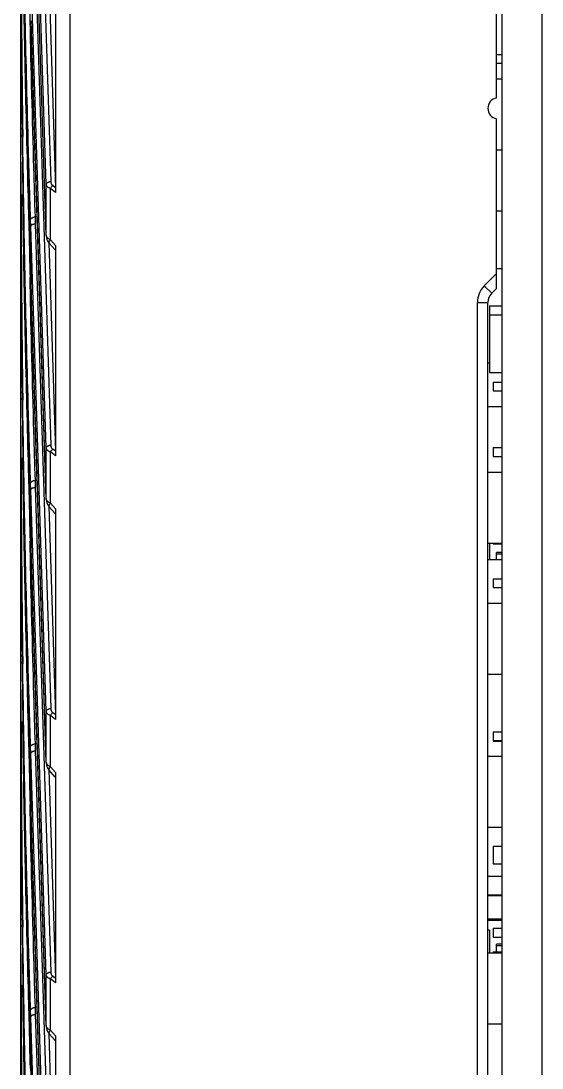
# Model space of a CAD drawing. Header units: millimetres. Extents: x 3299 to 14264, y 1863 to 5555.
# Drawn here: x 3529.7 to 3559.5, y 2615.4 to 2675.3 of the extents above; entities that cross this region are included whole.
import ezdxf

# ---------------------------------------------------------------- set-up
doc = ezdxf.new("R2010")
doc.units = ezdxf.units.MM

msp = doc.modelspace()

# ---------------------------------------------------------------- linework, layer by layer
at = {"color": 7, "linetype": 'Continuous'}
for p, q in [((3557.16785, 2839.02311), (3557.16785, 2501.52311)), ((3559.46785, 2501.52311), (3559.46785, 2839.02311)), ((3529.66785, 2506.47879), (3529.66785, 2834.06743)), ((3532.46785, 2803.5674), (3532.46785, 2536.97882)), ((3531.11337, 2665.92805), (3530.22992, 2693.66277)), ((3531.38685, 2666.08804), (3530.5034, 2693.82275)), ((3531.11315, 2663.01013), (3530.24232, 2690.34874)), ((3531.11337, 2663.0197), (3530.24254, 2690.3583)), ((3529.66792, 2680.42416), (3529.73289, 2668.80575)), ((3556.86785, 2670.86472), (3556.86785, 2680.57311)), ((3531.11337, 2650.85266), (3530.22992, 2678.58738)), ((3531.38685, 2651.01265), (3530.5034, 2678.74736)), ((3531.25845, 2677.66168), (3531.63863, 2665.72636)), ((3531.64288, 2677.50777), (3531.64288, 2665.46072)), ((3530.19475, 2675.27227), (3530.18635, 2675.66864)), ((3531.11315, 2647.93474), (3530.24232, 2675.27336)), ((3531.11337, 2647.94431), (3530.24254, 2675.28291)), ((3556.86785, 2673.36212), (3557.16785, 2673.36212)), ((3556.86785, 2672.85412), (3557.16785, 2672.85412)), ((3556.86785, 2671.96512), (3557.16785, 2671.96512)), ((3556.86785, 2659.97311), (3556.86785, 2669.6815)), ((3529.67452, 2665.34878), (3529.66785, 2668.65298)), ((3529.67166, 2665.74454), (3529.66785, 2668.65298)), ((3556.86785, 2667.90112), (3557.16785, 2667.90112)), ((3531.11337, 2663.0197), (3531.11337, 2665.92805)), ((3531.63863, 2665.72636), (3531.48303, 2665.84955)), ((3529.66792, 2665.34888), (3529.66785, 2665.74454)), ((3529.66792, 2665.34877), (3529.73289, 2653.73036)), ((3529.67277, 2665.34878), (3529.67166, 2665.74454)), ((3531.35382, 2662.75251), (3531.35382, 2665.68957)), ((3531.64288, 2665.46072), (3531.35382, 2665.68957)), ((3530.59851, 2664.09126), (3530.49095, 2664.06519)), ((3530.5034, 2663.67197), (3530.49095, 2664.06519)), ((3556.86785, 2664.40571), (3557.16785, 2664.40571)), ((3530.22992, 2663.51199), (3530.21746, 2663.90521)), ((3531.11337, 2635.77728), (3530.22992, 2663.51199)), ((3530.22992, 2660.60365), (3530.22992, 2663.51199)), ((3531.38685, 2635.93726), (3530.5034, 2663.67197)), ((3531.11315, 2663.01015), (3531.11337, 2663.0197)), ((3531.25845, 2662.5863), (3531.63863, 2650.65098)), ((3531.63175, 2662.16911), (3531.28651, 2662.55146)), ((3531.64288, 2662.43238), (3531.35382, 2662.75251)), ((3531.64288, 2662.43238), (3531.64288, 2650.38534)), ((3556.86785, 2661.10371), (3557.16785, 2661.10371)), ((3530.19475, 2660.19688), (3530.18635, 2660.59325)), ((3530.2297, 2660.5941), (3530.22992, 2660.60365)), ((3530.2297, 2660.5941), (3530.24232, 2660.19797)), ((3530.23022, 2660.59411), (3530.22992, 2660.60365)), ((3530.23022, 2660.59411), (3530.22992, 2660.60365)), ((3530.24254, 2660.20752), (3530.23022, 2660.59411)), ((3556.16326, 2660.11704), (3556.86785, 2660.82164)), ((3530.24232, 2660.19797), (3530.24254, 2660.20752)), ((3531.11315, 2632.85935), (3530.24232, 2660.19797)), ((3531.11337, 2632.86892), (3530.24254, 2660.20752)), ((3556.16326, 2660.11704), (3556.58752, 2659.69278)), ((3556.58752, 2659.69278), (3556.86785, 2659.97311)), ((3555.76785, 2659.16245), (3556.36785, 2659.16245)), ((3555.76785, 2602.20449), (3555.76785, 2659.16245)), ((3556.36785, 2600.40112), (3556.36785, 2659.16245)), ((3556.46785, 2658.97003), (3557.16785, 2658.97003)), ((3556.46785, 2658.97003), (3556.46785, 2655.16003)), ((3556.46785, 2658.46203), (3557.16785, 2658.46203)), ((3556.36785, 2655.71512), (3556.46785, 2655.71512)), ((3556.46785, 2655.16003), (3557.16785, 2655.16003)), ((3556.66785, 2654.61212), (3557.16785, 2654.61212)), ((3556.66785, 2654.61212), (3556.66785, 2654.10412)), ((3556.66785, 2654.10412), (3557.16785, 2654.10412)), ((3529.67452, 2650.2734), (3529.66785, 2653.57759)), ((3529.67166, 2650.66916), (3529.66785, 2653.57759)), ((3556.36785, 2653.21512), (3557.16785, 2653.21512)), ((3531.11337, 2647.94431), (3531.11337, 2650.85266)), ((3556.66785, 2650.86212), (3557.16785, 2650.86212)), ((3556.66785, 2650.86212), (3556.66785, 2650.35412)), ((3529.66792, 2650.27349), (3529.66785, 2650.66915)), ((3529.66792, 2650.27338), (3529.73289, 2638.65497)), ((3529.67277, 2650.27339), (3529.67166, 2650.66916)), ((3531.35382, 2647.67712), (3531.35382, 2650.61418)), ((3531.64288, 2650.38534), (3531.35382, 2650.61418)), ((3531.63863, 2650.65098), (3531.48303, 2650.77416)), ((3556.66785, 2650.35412), (3557.16785, 2650.35412)), ((3556.36785, 2649.46512), (3557.16785, 2649.46512)), ((3530.22992, 2648.4366), (3530.21746, 2648.82982)), ((3530.59851, 2649.01587), (3530.49095, 2648.98981)), ((3530.5034, 2648.59659), (3530.49095, 2648.98981)), ((3531.38685, 2620.86187), (3530.5034, 2648.59659)), ((3531.11337, 2620.70189), (3530.22992, 2648.4366)), ((3530.22992, 2645.52826), (3530.22992, 2648.4366)), ((3531.11315, 2647.93476), (3531.11337, 2647.94431)), ((3531.25845, 2647.51091), (3531.63863, 2635.57559)), ((3531.63175, 2647.09373), (3531.28651, 2647.47607)), ((3531.64288, 2647.35699), (3531.35382, 2647.67712)), ((3531.64288, 2647.35699), (3531.64288, 2635.30995)), ((3530.19475, 2645.1215), (3530.18635, 2645.51786)), ((3530.2297, 2645.51871), (3530.22992, 2645.52826)), ((3530.2297, 2645.51871), (3530.24232, 2645.12258)), ((3530.23022, 2645.51873), (3530.22992, 2645.52826)), ((3530.23022, 2645.51873), (3530.22992, 2645.52826)), ((3530.24254, 2645.13213), (3530.23022, 2645.51873)), ((3530.24232, 2645.12258), (3530.24254, 2645.13213)), ((3531.11315, 2617.78397), (3530.24232, 2645.12258)), ((3531.11337, 2617.79353), (3530.24254, 2645.13213)), ((3556.36785, 2645.40112), (3557.16785, 2645.40112)), ((3556.46785, 2645.40112), (3556.46785, 2644.46512)), ((3556.66785, 2645.40112), (3556.66785, 2645.35412)), ((3556.66785, 2645.35412), (3557.16785, 2645.35412)), ((3557.16785, 2644.86189), (3556.86785, 2644.86189)), ((3556.86785, 2644.46512), (3556.86785, 2644.86189)), ((3556.36785, 2644.46512), (3557.16785, 2644.46512)), ((3557.16785, 2644.76189), (3556.86785, 2644.76189)), ((3556.66785, 2643.36212), (3557.16785, 2643.36212)), ((3556.66785, 2643.36212), (3556.66785, 2642.85412)), ((3556.66785, 2642.85412), (3557.16785, 2642.85412)), ((3556.36785, 2641.96512), (3557.16785, 2641.96512)), ((3529.67452, 2635.19801), (3529.66785, 2638.5022)), ((3529.67166, 2635.59377), (3529.66785, 2638.5022)), ((3556.36785, 2637.90112), (3557.16785, 2637.90112)), ((3529.66792, 2635.1981), (3529.66785, 2635.59376)), ((3529.67277, 2635.198), (3529.67166, 2635.59377)), ((3531.11337, 2632.86892), (3531.11337, 2635.77728)), ((3531.64288, 2635.30995), (3531.35382, 2635.53879)), ((3531.35382, 2632.60174), (3531.35382, 2635.53879)), ((3531.63863, 2635.57559), (3531.48303, 2635.69877)), ((3529.66792, 2635.19799), (3529.73289, 2623.57958)), ((3556.66785, 2634.61212), (3557.16785, 2634.61212)), ((3556.66785, 2634.61212), (3556.66785, 2634.0782)), ((3556.66785, 2634.10412), (3557.16785, 2634.10412)), ((3530.22992, 2633.36122), (3530.21746, 2633.75444)), ((3530.59851, 2633.94048), (3530.49095, 2633.91442)), ((3530.5034, 2633.5212), (3530.49095, 2633.91442)), ((3531.38685, 2605.78648), (3530.5034, 2633.5212)), ((3556.66785, 2634.0782), (3557.16785, 2634.0782)), ((3531.11337, 2605.6265), (3530.22992, 2633.36122)), ((3530.22992, 2630.45287), (3530.22992, 2633.36122)), ((3556.36785, 2633.21512), (3557.16785, 2633.21512)), ((3531.11315, 2632.85937), (3531.11337, 2632.86892)), ((3531.25845, 2632.43552), (3531.63863, 2620.5002)), ((3531.63175, 2632.01834), (3531.28651, 2632.40069)), ((3531.64288, 2632.28161), (3531.35382, 2632.60174)), ((3531.64288, 2632.28161), (3531.64288, 2620.23456)), ((3530.19475, 2630.04611), (3530.18635, 2630.44248)), ((3530.2297, 2630.44332), (3530.22992, 2630.45287)), ((3530.2297, 2630.44332), (3530.24232, 2630.04719)), ((3530.23022, 2630.44334), (3530.22992, 2630.45287)), ((3530.23022, 2630.44334), (3530.22992, 2630.45287)), ((3530.24254, 2630.05674), (3530.23022, 2630.44334)), ((3530.24232, 2630.04719), (3530.24254, 2630.05674)), ((3531.11315, 2602.70858), (3530.24232, 2630.04719)), ((3531.11337, 2602.71814), (3530.24254, 2630.05674)), ((3556.36785, 2629.15112), (3557.16785, 2629.15112)), ((3556.66785, 2628.06775), (3557.16785, 2628.06775)), ((3556.66785, 2628.06775), (3556.66785, 2627.05175)), ((3556.66785, 2627.05175), (3557.16785, 2627.05175)), ((3556.36785, 2626.34092), (3557.16785, 2626.34092)), ((3557.16785, 2625.26093), (3556.36785, 2625.26093)), ((3556.36785, 2625.23164), (3557.16785, 2625.23164)), ((3529.67452, 2620.12262), (3529.66785, 2623.42682)), ((3529.67166, 2620.51838), (3529.66785, 2623.42682)), ((3557.16785, 2623.89022), (3556.36785, 2623.89022)), ((3556.36785, 2623.81951), (3557.16785, 2623.81951)), ((3556.66785, 2623.3621), (3557.16785, 2623.3621)), ((3556.66785, 2623.3621), (3556.66785, 2622.8541)), ((3556.46785, 2623.26093), (3556.36785, 2623.26093)), ((3556.46785, 2623.26093), (3556.46785, 2621.9651)), ((3556.66785, 2622.8541), (3557.16785, 2622.8541)), ((3557.16785, 2622.46093), (3556.86785, 2622.46093)), ((3556.86785, 2622.01711), (3556.86785, 2622.46093)), ((3557.16785, 2622.36093), (3556.86785, 2622.36093)), ((3556.36785, 2621.9651), (3557.16785, 2621.9651)), ((3556.66785, 2622.01711), (3557.16785, 2622.01711)), ((3556.66785, 2622.01711), (3556.66785, 2621.9651)), ((3529.66792, 2620.12271), (3529.66785, 2620.51837)), ((3529.67277, 2620.12262), (3529.67166, 2620.51838)), ((3531.11337, 2617.79353), (3531.11337, 2620.70189)), ((3531.64288, 2620.23456), (3531.35382, 2620.4634)), ((3531.35382, 2617.52635), (3531.35382, 2620.4634)), ((3531.63863, 2620.5002), (3531.48303, 2620.62339)), ((3529.66792, 2620.12261), (3529.73289, 2608.50419)), ((3530.22992, 2618.28583), (3530.21746, 2618.67905)), ((3530.59851, 2618.8651), (3530.49095, 2618.83903)), ((3530.5034, 2618.44581), (3530.49095, 2618.83903)), ((3531.11337, 2590.55111), (3530.22992, 2618.28583)), ((3530.22992, 2615.37748), (3530.22992, 2618.28583)), ((3531.38685, 2590.7111), (3530.5034, 2618.44581)), ((3531.11315, 2617.78398), (3531.11337, 2617.79353)), ((3531.25845, 2617.36013), (3531.63863, 2605.42481)), ((3531.63175, 2616.94295), (3531.28651, 2617.3253)), ((3531.64288, 2617.20622), (3531.35382, 2617.52635)), ((3556.36785, 2617.9011), (3557.16785, 2617.9011)), ((3531.64288, 2617.20622), (3531.64288, 2605.15917)), ((3530.2297, 2615.36793), (3530.22992, 2615.37748)), ((3530.2297, 2615.36793), (3530.24232, 2614.97181)), ((3530.23022, 2615.36795), (3530.22992, 2615.37748)), ((3530.23022, 2615.36795), (3530.22992, 2615.37748)), ((3530.24254, 2614.98136), (3530.23022, 2615.36795))]:
    msp.add_line(p, q, dxfattribs=at)
for points in [[(3529.73289, 2683.88113), (3529.92107, 2672.19234), (3530.2297, 2660.5941)], [(3529.73289, 2668.80575), (3529.92107, 2657.11695), (3530.2297, 2645.51871)], [(3531.11315, 2663.01013), (3531.11467, 2662.98013), (3531.12935, 2662.87354), (3531.15655, 2662.77523), (3531.19528, 2662.68476), (3531.24547, 2662.60241), (3531.28653, 2662.55144)], [(3529.73289, 2653.73036), (3529.92107, 2642.04156), (3530.2297, 2630.44332)], [(3531.11315, 2647.93474), (3531.11467, 2647.90475), (3531.12935, 2647.79815), (3531.15655, 2647.69984), (3531.19528, 2647.60938), (3531.24547, 2647.52702), (3531.28653, 2647.47605)], [(3529.73289, 2638.65497), (3529.92107, 2626.96618), (3530.2297, 2615.36793)], [(3531.11315, 2632.85935), (3531.11467, 2632.82936), (3531.12935, 2632.72276), (3531.15655, 2632.62446), (3531.19528, 2632.53399), (3531.24547, 2632.45163), (3531.28653, 2632.40066)], [(3529.73289, 2623.57958), (3529.92107, 2611.89079), (3530.2297, 2600.29254)], [(3531.11315, 2617.78397), (3531.11467, 2617.75397), (3531.12935, 2617.64737), (3531.15655, 2617.54907), (3531.19528, 2617.4586), (3531.24547, 2617.37624), (3531.28653, 2617.32528)]]:
    msp.add_lwpolyline(points, dxfattribs=at)
for centre, radius, start, end in [((4638.27998, 2680.81986), 1108.61213, 180.02044554, 180.39998844), ((4638.22045, 2683.72799), 1108.5526, 180.17075901, 180.55031445), ((4638.11949, 2680.81876), 1108.45164, 180.39998949, 180.62882679), ((4637.99431, 2683.72587), 1108.32645, 180.55031698, 180.77916036), ((3556.96785, 2670.27311), 0.6, 99.5940682, 260.4059318), ((4637.93811, 2680.81679), 1108.27025, 180.62882762, 180.79962291), ((4638.52648, 2683.8785), 1108.5847, 180.9322898, 181.20355689), ((4638.27997, 2665.74448), 1108.61212, 180.02044555, 180.39998845), ((4638.22045, 2668.6526), 1108.5526, 180.17075901, 180.55031445), ((3531.31358, 2663.03562), 0.20084, 184.5467468, 187.154097), ((3557.11785, 2659.16245), 1.35, 135, 180), ((3557.11785, 2659.16245), 0.75, 135, 180), ((4638.11949, 2665.74338), 1108.45164, 180.39998949, 180.62882679), ((4637.99431, 2668.65048), 1108.32645, 180.55031698, 180.77916036), ((4637.93811, 2665.7414), 1108.27025, 180.62882762, 180.79962291), ((4638.27997, 2650.66909), 1108.61212, 180.02044555, 180.39998845), ((4638.22045, 2653.57721), 1108.5526, 180.17075901, 180.55031445), ((4638.52648, 2668.80312), 1108.5847, 180.9322898, 181.20355689), ((3531.31358, 2647.96023), 0.20084, 184.5467468, 187.154097), ((4638.11949, 2650.66799), 1108.45164, 180.39998949, 180.62882679), ((4637.99431, 2653.57509), 1108.32645, 180.55031698, 180.77916036), ((4637.93811, 2650.66601), 1108.27025, 180.62882762, 180.79962291), ((4638.52648, 2653.72773), 1108.5847, 180.9322898, 181.20355689), ((4638.27998, 2635.5937), 1108.61213, 180.02044554, 180.39998844), ((4638.22045, 2638.50183), 1108.5526, 180.17075901, 180.55031445), ((3531.31358, 2632.88484), 0.20084, 184.5467468, 187.154097), ((4638.11949, 2635.5926), 1108.45164, 180.39998949, 180.62882679), ((4637.99431, 2638.4997), 1108.32645, 180.55031698, 180.77916036), ((4637.93811, 2635.59063), 1108.27025, 180.62882762, 180.79962291), ((4638.52648, 2638.65234), 1108.5847, 180.9322898, 181.20355689), ((4638.27997, 2620.51831), 1108.61212, 180.02044555, 180.39998845), ((4638.22045, 2623.42644), 1108.5526, 180.17075901, 180.55031445), ((3531.31358, 2617.80945), 0.20084, 184.5467468, 187.154097)]:
    msp.add_arc(centre, radius, start, end, dxfattribs=at)
for points, knots in [([(3530.21746, 2663.90521), (3530.1654, 2665.55695), (3529.97199, 2672.16401), (3529.83775, 2678.77281), (3529.77034, 2683.72968)], [0, 0, 0, 0, 0.25001297, 1, 1, 1, 1]), ([(3530.22992, 2660.60365), (3530.17728, 2662.25517), (3529.98154, 2668.86138), (3529.84497, 2675.46934), (3529.77579, 2680.4256)], [0, 0, 0, 0, 0.25001305, 1, 1, 1, 1]), ([(3530.49095, 2664.06519), (3530.46153, 2664.99901), (3530.34862, 2668.73431), (3530.25462, 2672.47019), (3530.19475, 2675.27227)], [0, 0, 0, 0, 0.25000789, 1, 1, 1, 1]), ([(3529.66785, 2669.04864), (3529.66785, 2669.05754), (3529.67078, 2669.076), (3529.68345, 2669.10221), (3529.70374, 2669.12661), (3529.72095, 2669.14058), (3529.73048, 2669.14721)], [0, 0, 0, 0, 0.22034047, 0.45447707, 0.71248751, 1, 1, 1, 1]), ([(3529.66785, 2668.65298), (3529.66785, 2668.66207), (3529.67091, 2668.68094), (3529.68412, 2668.70766), (3529.70524, 2668.73246), (3529.7231, 2668.74658), (3529.733, 2668.75327)], [0, 0, 0, 0, 0.21946269, 0.45318988, 0.71150932, 1, 1, 1, 1]), ([(3530.21746, 2648.82982), (3530.1654, 2650.48156), (3529.97199, 2657.08863), (3529.83775, 2663.69742), (3529.77034, 2668.6543)], [0, 0, 0, 0, 0.25001297, 1, 1, 1, 1]), ([(3531.11337, 2665.92805), (3531.11414, 2665.93795), (3531.11941, 2665.95847), (3531.13683, 2665.98685), (3531.16298, 2666.01296), (3531.19692, 2666.03617), (3531.23762, 2666.05589), (3531.28385, 2666.07156), (3531.33415, 2666.08268), (3531.36906, 2666.0868), (3531.38685, 2666.08804)], [0, 0, 0, 0, 0.08772091, 0.18355434, 0.29117079, 0.41195035, 0.5454179, 0.68978003, 0.84241004, 1, 1, 1, 1]), ([(3531.35382, 2665.68957), (3531.33572, 2665.69536), (3531.30129, 2665.70812), (3531.25392, 2665.73201), (3531.21313, 2665.75932), (3531.17913, 2665.78942), (3531.15202, 2665.82181), (3531.13184, 2665.85599), (3531.11858, 2665.8915), (3531.11433, 2665.91593), (3531.11337, 2665.92805)], [0, 0, 0, 0, 0.15890406, 0.30634134, 0.44247156, 0.56814851, 0.68474131, 0.79409111, 0.8983563, 1, 1, 1, 1]), ([(3531.35382, 2665.68957), (3531.36238, 2665.70433), (3531.38093, 2665.73348), (3531.41203, 2665.77508), (3531.44604, 2665.81413), (3531.4705, 2665.83822), (3531.48303, 2665.84955)], [0, 0, 0, 0, 0.24801784, 0.50162104, 0.75440247, 1, 1, 1, 1]), ([(3531.48303, 2665.84955), (3531.4653, 2665.86359), (3531.44312, 2665.89003), (3531.42182, 2665.92924), (3531.40523, 2665.96983), (3531.39181, 2666.02287), (3531.38754, 2666.06631), (3531.38685, 2666.08804)], [0, 0, 0, 0, 0.2566949, 0.38208926, 0.50638538, 0.7532511, 1, 1, 1, 1]), ([(3530.22992, 2645.52826), (3530.17728, 2647.17978), (3529.98154, 2653.78599), (3529.84497, 2660.39396), (3529.77579, 2665.35021)], [0, 0, 0, 0, 0.25001305, 1, 1, 1, 1]), ([(3530.21746, 2663.90521), (3530.21822, 2663.91511), (3530.22347, 2663.93563), (3530.24088, 2663.96403), (3530.26702, 2663.99014), (3530.30097, 2664.01335), (3530.34168, 2664.03307), (3530.38791, 2664.04873), (3530.43823, 2664.05985), (3530.47316, 2664.06396), (3530.49095, 2664.06519)], [0, 0, 0, 0, 0.0877156, 0.18353187, 0.29113033, 0.4118983, 0.54536415, 0.68973523, 0.84238389, 1, 1, 1, 1]), ([(3530.22992, 2663.51199), (3530.2307, 2663.52188), (3530.23596, 2663.54241), (3530.25339, 2663.57079), (3530.27953, 2663.5969), (3530.31347, 2663.62011), (3530.35417, 2663.63983), (3530.4004, 2663.6555), (3530.4507, 2663.66661), (3530.48562, 2663.67074), (3530.5034, 2663.67197)], [0, 0, 0, 0, 0.08772091, 0.18355434, 0.29117079, 0.41195035, 0.5454179, 0.68978003, 0.84241004, 1, 1, 1, 1]), ([(3531.18909, 2662.8645), (3531.17864, 2662.87559), (3531.15973, 2662.89831), (3531.13718, 2662.93489), (3531.12162, 2662.97229), (3531.11589, 2662.99794), (3531.1143, 2663.01061)], [0, 0, 0, 0, 0.27428633, 0.52995119, 0.7704032, 1, 1, 1, 1]), ([(3531.35382, 2662.75251), (3531.33708, 2662.76), (3531.3051, 2662.77574), (3531.2609, 2662.80279), (3531.22223, 2662.83211), (3531.19943, 2662.85353), (3531.18909, 2662.8645)], [0, 0, 0, 0, 0.27462888, 0.53282027, 0.77443238, 1, 1, 1, 1]), ([(3531.28651, 2662.55146), (3531.28465, 2662.55352), (3531.28128, 2662.55809), (3531.27614, 2662.56891), (3531.27322, 2662.58546), (3531.27507, 2662.60787), (3531.28184, 2662.63316), (3531.29339, 2662.66092), (3531.30948, 2662.69061), (3531.32981, 2662.72163), (3531.34542, 2662.74215), (3531.35382, 2662.75251)], [0, 0, 0, 0, 0.03696984, 0.07511873, 0.15872686, 0.25703695, 0.37274059, 0.50629908, 0.6567254, 0.8222183, 1, 1, 1, 1]), ([(3530.49095, 2648.98981), (3530.46153, 2649.92362), (3530.34862, 2653.65893), (3530.25462, 2657.3948), (3530.19475, 2660.19688)], [0, 0, 0, 0, 0.25000789, 1, 1, 1, 1]), ([(3529.66785, 2653.97325), (3529.66785, 2653.98215), (3529.67078, 2654.00061), (3529.68345, 2654.02682), (3529.70374, 2654.05122), (3529.72095, 2654.06519), (3529.73048, 2654.07182)], [0, 0, 0, 0, 0.22034047, 0.45447707, 0.71248751, 1, 1, 1, 1]), ([(3529.66785, 2653.57759), (3529.66785, 2653.58668), (3529.67091, 2653.60555), (3529.68412, 2653.63227), (3529.70524, 2653.65707), (3529.7231, 2653.6712), (3529.733, 2653.67788)], [0, 0, 0, 0, 0.21946269, 0.45318988, 0.71150932, 1, 1, 1, 1]), ([(3530.21746, 2633.75444), (3530.1654, 2635.40617), (3529.97199, 2642.01324), (3529.83775, 2648.62204), (3529.77034, 2653.57891)], [0, 0, 0, 0, 0.25001297, 1, 1, 1, 1]), ([(3531.11337, 2650.85266), (3531.11414, 2650.86256), (3531.11941, 2650.88308), (3531.13683, 2650.91147), (3531.16298, 2650.93757), (3531.19692, 2650.96078), (3531.23762, 2650.9805), (3531.28385, 2650.99617), (3531.33415, 2651.00729), (3531.36906, 2651.01141), (3531.38685, 2651.01265)], [0, 0, 0, 0, 0.08772091, 0.18355434, 0.29117079, 0.41195035, 0.5454179, 0.68978003, 0.84241004, 1, 1, 1, 1]), ([(3531.35382, 2650.61418), (3531.33572, 2650.61997), (3531.30129, 2650.63273), (3531.25392, 2650.65662), (3531.21313, 2650.68393), (3531.17913, 2650.71404), (3531.15202, 2650.74642), (3531.13184, 2650.7806), (3531.11858, 2650.81611), (3531.11433, 2650.84054), (3531.11337, 2650.85266)], [0, 0, 0, 0, 0.15890406, 0.30634134, 0.44247156, 0.56814851, 0.68474131, 0.79409111, 0.8983563, 1, 1, 1, 1]), ([(3531.48303, 2650.77416), (3531.4653, 2650.7882), (3531.44312, 2650.81464), (3531.42182, 2650.85386), (3531.40523, 2650.89444), (3531.39181, 2650.94748), (3531.38754, 2650.99092), (3531.38685, 2651.01265)], [0, 0, 0, 0, 0.2566949, 0.38208926, 0.50638538, 0.7532511, 1, 1, 1, 1]), ([(3530.22992, 2630.45287), (3530.17728, 2632.10439), (3529.98154, 2638.7106), (3529.84497, 2645.31857), (3529.77579, 2650.27483)], [0, 0, 0, 0, 0.25001305, 1, 1, 1, 1]), ([(3531.35382, 2650.61418), (3531.36238, 2650.62894), (3531.38093, 2650.65809), (3531.41203, 2650.6997), (3531.44604, 2650.73874), (3531.4705, 2650.76283), (3531.48303, 2650.77416)], [0, 0, 0, 0, 0.24801784, 0.50162104, 0.75440247, 1, 1, 1, 1]), ([(3530.21746, 2648.82982), (3530.21822, 2648.83972), (3530.22347, 2648.86025), (3530.24088, 2648.88864), (3530.26702, 2648.91475), (3530.30097, 2648.93796), (3530.34168, 2648.95769), (3530.38791, 2648.97335), (3530.43823, 2648.98446), (3530.47316, 2648.98857), (3530.49095, 2648.98981)], [0, 0, 0, 0, 0.0877156, 0.18353187, 0.29113033, 0.4118983, 0.54536415, 0.68973523, 0.84238389, 1, 1, 1, 1]), ([(3530.22992, 2648.4366), (3530.2307, 2648.4465), (3530.23596, 2648.46702), (3530.25339, 2648.4954), (3530.27953, 2648.52151), (3530.31347, 2648.54472), (3530.35417, 2648.56444), (3530.4004, 2648.58011), (3530.4507, 2648.59123), (3530.48562, 2648.59535), (3530.5034, 2648.59659)], [0, 0, 0, 0, 0.08772091, 0.18355434, 0.29117079, 0.41195035, 0.5454179, 0.68978003, 0.84241004, 1, 1, 1, 1]), ([(3531.18909, 2647.78911), (3531.17864, 2647.80021), (3531.15973, 2647.82292), (3531.13718, 2647.8595), (3531.12162, 2647.8969), (3531.11589, 2647.92256), (3531.1143, 2647.93522)], [0, 0, 0, 0, 0.27428633, 0.52995119, 0.7704032, 1, 1, 1, 1]), ([(3531.35382, 2647.67712), (3531.33708, 2647.68461), (3531.3051, 2647.70035), (3531.2609, 2647.7274), (3531.22223, 2647.75672), (3531.19943, 2647.77815), (3531.18909, 2647.78911)], [0, 0, 0, 0, 0.27462888, 0.53282027, 0.77443238, 1, 1, 1, 1]), ([(3531.28651, 2647.47608), (3531.28465, 2647.47813), (3531.28128, 2647.48271), (3531.27614, 2647.49352), (3531.27322, 2647.51007), (3531.27507, 2647.53248), (3531.28184, 2647.55778), (3531.29339, 2647.58553), (3531.30948, 2647.61522), (3531.32981, 2647.64624), (3531.34542, 2647.66676), (3531.35382, 2647.67712)], [0, 0, 0, 0, 0.03696984, 0.07511873, 0.15872686, 0.25703695, 0.37274059, 0.50629908, 0.6567254, 0.8222183, 1, 1, 1, 1]), ([(3530.49095, 2633.91442), (3530.46153, 2634.84824), (3530.34862, 2638.58354), (3530.25462, 2642.31941), (3530.19475, 2645.1215)], [0, 0, 0, 0, 0.25000789, 1, 1, 1, 1]), ([(3529.66785, 2638.89786), (3529.66785, 2638.90676), (3529.67078, 2638.92522), (3529.68345, 2638.95143), (3529.70374, 2638.97583), (3529.72095, 2638.98981), (3529.73048, 2638.99643)], [0, 0, 0, 0, 0.22034047, 0.45447707, 0.71248751, 1, 1, 1, 1]), ([(3529.66785, 2638.5022), (3529.66785, 2638.51129), (3529.67091, 2638.53016), (3529.68412, 2638.55688), (3529.70524, 2638.58168), (3529.7231, 2638.59581), (3529.733, 2638.6025)], [0, 0, 0, 0, 0.21946269, 0.45318988, 0.71150932, 1, 1, 1, 1]), ([(3530.21746, 2618.67905), (3530.1654, 2620.33078), (3529.97199, 2626.93785), (3529.83775, 2633.54665), (3529.77034, 2638.50352)], [0, 0, 0, 0, 0.25001297, 1, 1, 1, 1]), ([(3531.11337, 2635.77728), (3531.11414, 2635.78717), (3531.11941, 2635.80769), (3531.13683, 2635.83608), (3531.16298, 2635.86218), (3531.19692, 2635.8854), (3531.23762, 2635.90512), (3531.28385, 2635.92078), (3531.33415, 2635.9319), (3531.36906, 2635.93602), (3531.38685, 2635.93726)], [0, 0, 0, 0, 0.08772091, 0.18355434, 0.29117079, 0.41195035, 0.5454179, 0.68978003, 0.84241004, 1, 1, 1, 1]), ([(3531.48303, 2635.69877), (3531.4653, 2635.71281), (3531.44312, 2635.73925), (3531.42182, 2635.77847), (3531.40523, 2635.81905), (3531.39181, 2635.87209), (3531.38754, 2635.91553), (3531.38685, 2635.93726)], [0, 0, 0, 0, 0.2566949, 0.38208926, 0.50638538, 0.7532511, 1, 1, 1, 1]), ([(3531.35382, 2635.53879), (3531.33572, 2635.54458), (3531.30129, 2635.55734), (3531.25392, 2635.58123), (3531.21313, 2635.60855), (3531.17913, 2635.63865), (3531.15202, 2635.67103), (3531.13184, 2635.70521), (3531.11858, 2635.74073), (3531.11433, 2635.76516), (3531.11337, 2635.77728)], [0, 0, 0, 0, 0.15890406, 0.30634134, 0.44247156, 0.56814851, 0.68474131, 0.79409111, 0.8983563, 1, 1, 1, 1]), ([(3531.35382, 2635.53879), (3531.36238, 2635.55355), (3531.38093, 2635.58271), (3531.41203, 2635.62431), (3531.44604, 2635.66335), (3531.4705, 2635.68744), (3531.48303, 2635.69877)], [0, 0, 0, 0, 0.24801784, 0.50162104, 0.75440247, 1, 1, 1, 1]), ([(3530.22992, 2615.37748), (3530.17728, 2617.02901), (3529.98154, 2623.63522), (3529.84497, 2630.24318), (3529.77579, 2635.19944)], [0, 0, 0, 0, 0.25001305, 1, 1, 1, 1]), ([(3530.21746, 2633.75444), (3530.21822, 2633.76433), (3530.22347, 2633.78486), (3530.24088, 2633.81325), (3530.26702, 2633.83936), (3530.30097, 2633.86258), (3530.34168, 2633.8823), (3530.38791, 2633.89796), (3530.43823, 2633.90907), (3530.47316, 2633.91318), (3530.49095, 2633.91442)], [0, 0, 0, 0, 0.0877156, 0.18353187, 0.29113033, 0.4118983, 0.54536415, 0.68973523, 0.84238389, 1, 1, 1, 1]), ([(3530.22992, 2633.36122), (3530.2307, 2633.37111), (3530.23596, 2633.39163), (3530.25339, 2633.42002), (3530.27953, 2633.44612), (3530.31347, 2633.46933), (3530.35417, 2633.48905), (3530.4004, 2633.50472), (3530.4507, 2633.51584), (3530.48562, 2633.51996), (3530.5034, 2633.5212)], [0, 0, 0, 0, 0.08772091, 0.18355434, 0.29117079, 0.41195035, 0.5454179, 0.68978003, 0.84241004, 1, 1, 1, 1]), ([(3531.18909, 2632.71372), (3531.17864, 2632.72482), (3531.15973, 2632.74753), (3531.13718, 2632.78411), (3531.12162, 2632.82151), (3531.11589, 2632.84717), (3531.1143, 2632.85983)], [0, 0, 0, 0, 0.27428633, 0.52995119, 0.7704032, 1, 1, 1, 1]), ([(3531.35382, 2632.60174), (3531.33708, 2632.60922), (3531.3051, 2632.62496), (3531.2609, 2632.65201), (3531.22223, 2632.68133), (3531.19943, 2632.70276), (3531.18909, 2632.71372)], [0, 0, 0, 0, 0.27462888, 0.53282027, 0.77443238, 1, 1, 1, 1]), ([(3531.28651, 2632.40069), (3531.28465, 2632.40275), (3531.28128, 2632.40732), (3531.27614, 2632.41813), (3531.27322, 2632.43468), (3531.27507, 2632.45709), (3531.28184, 2632.48239), (3531.29339, 2632.51014), (3531.30948, 2632.53984), (3531.32981, 2632.57085), (3531.34542, 2632.59137), (3531.35382, 2632.60174)], [0, 0, 0, 0, 0.03696984, 0.07511873, 0.15872686, 0.25703695, 0.37274059, 0.50629908, 0.6567254, 0.8222183, 1, 1, 1, 1]), ([(3530.49095, 2618.83903), (3530.46153, 2619.77285), (3530.34862, 2623.50815), (3530.25462, 2627.24402), (3530.19475, 2630.04611)], [0, 0, 0, 0, 0.25000789, 1, 1, 1, 1]), ([(3529.66785, 2623.82247), (3529.66785, 2623.83137), (3529.67078, 2623.84984), (3529.68345, 2623.87605), (3529.70374, 2623.90045), (3529.72095, 2623.91442), (3529.73048, 2623.92105)], [0, 0, 0, 0, 0.22034047, 0.45447707, 0.71248751, 1, 1, 1, 1]), ([(3529.66785, 2623.42682), (3529.66785, 2623.4359), (3529.67091, 2623.45477), (3529.68412, 2623.4815), (3529.70524, 2623.50629), (3529.7231, 2623.52042), (3529.733, 2623.52711)], [0, 0, 0, 0, 0.21946269, 0.45318988, 0.71150932, 1, 1, 1, 1]), ([(3530.21746, 2603.60366), (3530.1654, 2605.2554), (3529.97199, 2611.86246), (3529.83775, 2618.47126), (3529.77034, 2623.42813)], [0, 0, 0, 0, 0.25001297, 1, 1, 1, 1]), ([(3531.11337, 2620.70189), (3531.11414, 2620.71178), (3531.11941, 2620.7323), (3531.13683, 2620.76069), (3531.16298, 2620.7868), (3531.19692, 2620.81001), (3531.23762, 2620.82973), (3531.28385, 2620.84539), (3531.33415, 2620.85651), (3531.36906, 2620.86063), (3531.38685, 2620.86187)], [0, 0, 0, 0, 0.08772091, 0.18355434, 0.29117079, 0.41195035, 0.5454179, 0.68978003, 0.84241004, 1, 1, 1, 1]), ([(3531.35382, 2620.4634), (3531.33572, 2620.4692), (3531.30129, 2620.48196), (3531.25392, 2620.50584), (3531.21313, 2620.53316), (3531.17913, 2620.56326), (3531.15202, 2620.59564), (3531.13184, 2620.62982), (3531.11858, 2620.66534), (3531.11433, 2620.68977), (3531.11337, 2620.70189)], [0, 0, 0, 0, 0.15890406, 0.30634134, 0.44247156, 0.56814851, 0.68474131, 0.79409111, 0.8983563, 1, 1, 1, 1]), ([(3531.35382, 2620.4634), (3531.36238, 2620.47817), (3531.38093, 2620.50732), (3531.41203, 2620.54892), (3531.44604, 2620.58796), (3531.4705, 2620.61206), (3531.48303, 2620.62339)], [0, 0, 0, 0, 0.24801784, 0.50162104, 0.75440247, 1, 1, 1, 1]), ([(3531.48303, 2620.62339), (3531.4653, 2620.63743), (3531.44312, 2620.66386), (3531.42182, 2620.70308), (3531.40523, 2620.74366), (3531.39181, 2620.7967), (3531.38754, 2620.84014), (3531.38685, 2620.86187)], [0, 0, 0, 0, 0.2566949, 0.38208926, 0.50638538, 0.7532511, 1, 1, 1, 1]), ([(3530.22992, 2600.3021), (3530.17728, 2601.95362), (3529.98154, 2608.55983), (3529.84497, 2615.16779), (3529.77579, 2620.12405)], [0, 0, 0, 0, 0.25001305, 1, 1, 1, 1]), ([(3530.21746, 2618.67905), (3530.21822, 2618.68894), (3530.22347, 2618.70947), (3530.24088, 2618.73786), (3530.26702, 2618.76398), (3530.30097, 2618.78719), (3530.34168, 2618.80691), (3530.38791, 2618.82257), (3530.43823, 2618.83368), (3530.47316, 2618.8378), (3530.49095, 2618.83903)], [0, 0, 0, 0, 0.0877156, 0.18353187, 0.29113033, 0.4118983, 0.54536415, 0.68973523, 0.84238389, 1, 1, 1, 1]), ([(3530.22992, 2618.28583), (3530.2307, 2618.29572), (3530.23596, 2618.31624), (3530.25339, 2618.34463), (3530.27953, 2618.37073), (3530.31347, 2618.39395), (3530.35417, 2618.41367), (3530.4004, 2618.42933), (3530.4507, 2618.44045), (3530.48562, 2618.44457), (3530.5034, 2618.44581)], [0, 0, 0, 0, 0.08772091, 0.18355434, 0.29117079, 0.41195035, 0.5454179, 0.68978003, 0.84241004, 1, 1, 1, 1]), ([(3531.18909, 2617.63834), (3531.17864, 2617.64943), (3531.15973, 2617.67214), (3531.13718, 2617.70872), (3531.12162, 2617.74612), (3531.11589, 2617.77178), (3531.1143, 2617.78444)], [0, 0, 0, 0, 0.27428633, 0.52995119, 0.7704032, 1, 1, 1, 1]), ([(3531.35382, 2617.52635), (3531.33708, 2617.53384), (3531.3051, 2617.54957), (3531.2609, 2617.57662), (3531.22223, 2617.60594), (3531.19943, 2617.62737), (3531.18909, 2617.63834)], [0, 0, 0, 0, 0.27462888, 0.53282027, 0.77443238, 1, 1, 1, 1]), ([(3531.28651, 2617.3253), (3531.28465, 2617.32736), (3531.28128, 2617.33193), (3531.27614, 2617.34274), (3531.27322, 2617.35929), (3531.27507, 2617.3817), (3531.28184, 2617.407), (3531.29339, 2617.43475), (3531.30948, 2617.46445), (3531.32981, 2617.49547), (3531.34542, 2617.51598), (3531.35382, 2617.52635)], [0, 0, 0, 0, 0.03696984, 0.07511873, 0.15872686, 0.25703695, 0.37274059, 0.50629908, 0.6567254, 0.8222183, 1, 1, 1, 1])]:
    msp.add_open_spline(points, degree=3, knots=knots, dxfattribs=at)

doc.saveas('drawing.dxf')
